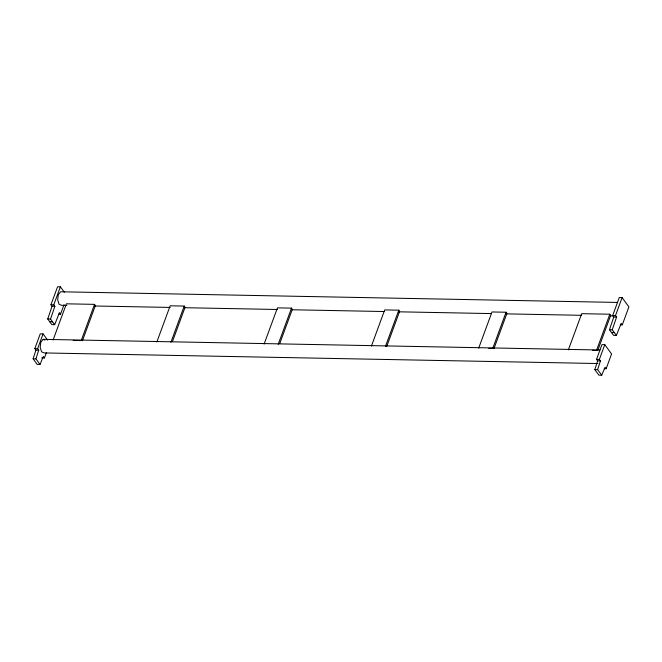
<?xml version="1.0" encoding="UTF-8"?>
<svg xmlns="http://www.w3.org/2000/svg" width="662" height="662" viewBox="0 0 662 662"><rect width="100%" height="100%" fill="white"/><g stroke="black" fill="none" stroke-linecap="round" stroke-linejoin="round"><path stroke-width="0.99" d="M46.464 352.432L44.428 357.977L43.336 356.479L40.001 364.472L37.188 364.414L33.1 358.821L35.913 350.107L34.821 348.617L40.25 333.847L43.071 333.896L47.598 340.103M40.001 364.472L35.913 358.87L38.727 350.165L37.635 348.667L34.821 348.617M606.152 368.726L605.06 367.228L601.725 375.222L598.911 375.172L594.824 369.57L597.629 360.864L596.536 359.367L601.973 344.596L604.787 344.654L611.58 353.955L606.152 368.726L604.274 368.693M601.725 375.222L597.637 369.628L600.442 360.914L599.35 359.425L596.536 359.367M64.049 304.652L60.565 314.111L59.472 312.613L54.665 324.67L51.843 324.62L47.738 318.993L52.05 306.249L50.957 304.752L57.569 286.778L60.383 286.828L64.346 292.256M54.665 324.67L50.552 319.043L54.863 306.299L53.771 304.81L50.957 304.752M622.288 324.86L621.196 323.37L616.38 335.427L613.566 335.369L609.462 329.742L613.765 316.999L612.681 315.509L619.293 297.528L622.106 297.586L628.9 306.887L622.288 324.86L620.41 324.827M616.38 335.427L612.276 329.8L616.579 317.057L615.495 315.559L612.681 315.509M37.635 348.667L43.071 333.896M53.771 304.81L60.383 286.828M53.076 340.02L66.399 303.817L94.534 304.363L95.386 305.521L82.419 340.773M94.534 304.363L81.219 340.566L73.176 340.409M156.836 342.006L170.159 305.803L184.226 306.076L185.079 307.242L172.459 341.534M170.912 342.279L184.226 306.076M264.121 344.066L277.436 307.863L291.503 308.128L292.356 309.295L279.736 343.586M278.189 344.331L291.503 308.128M371.399 346.118L384.713 309.915L398.789 310.18L399.633 311.347L386.666 346.598M385.466 346.383L398.789 310.18M478.676 348.171L491.998 311.968L506.066 312.232L506.918 313.399L493.943 348.651M506.066 312.232L492.743 348.435L488.722 348.361M568.368 349.884L581.691 313.68L609.826 314.218L610.678 315.385L597.703 350.637M609.826 314.218L596.503 350.421L592.49 350.347M599.35 359.425L604.787 344.654M615.495 315.559L622.106 297.586M599.971 350.008L43.129 339.349L40.812 342.221L40.167 347.393L41.582 351.828L44.213 352.937L597.96 363.529M617.472 302.435L60.631 291.776L58.314 294.648L57.668 299.82L59.084 304.255L61.723 305.364L66.887 305.455M94.782 305.993L170.192 307.433M184.657 307.714L277.635 309.493M292.099 309.766L384.051 311.529M398.507 311.81L491.485 313.589M505.95 313.862L581.368 315.311M610.298 315.857L613.393 315.923M52.05 306.249L54.863 306.299M613.765 316.999L616.579 317.057M58.686 314.078L60.565 314.111M47.738 318.993L50.552 319.043M609.462 329.742L612.276 329.8M49.799 321.798L52.612 321.848M611.514 332.547L614.328 332.597M35.913 350.107L38.727 350.165M597.629 360.864L600.442 360.914M41.615 357.919L44.428 357.977M33.1 358.821L35.913 358.87M594.824 369.57L597.637 369.628M43.129 339.349L44.884 340.086"/></g></svg>
